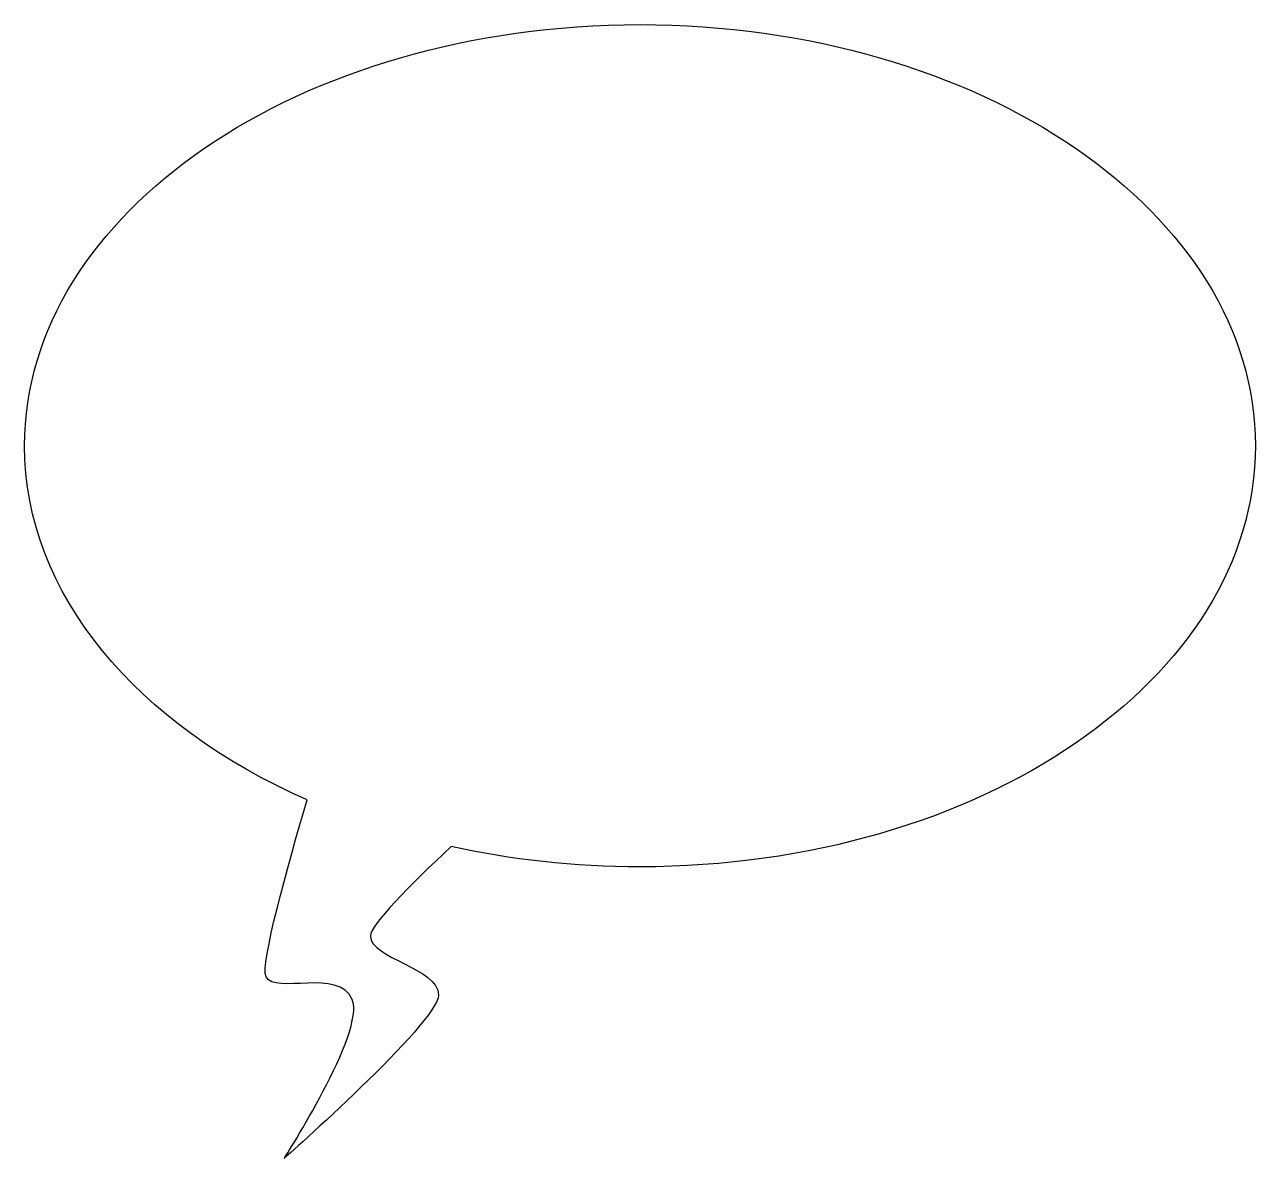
# Model space of a CAD drawing. Header units: centimetres. Extents: x -9.2 to 9.2, y -8.4 to 8.4.
import ezdxf

# ---------------------------------------------------------------- set-up
doc = ezdxf.new("R2010")
doc.units = ezdxf.units.CM
doc.header["$MEASUREMENT"] = 0
doc.layers.add('Camada 1', color=7, linetype='Continuous')

msp = doc.modelspace()

# ---------------------------------------------------------------- linework, layer by layer
at = {"layer": 'Camada 1'}
msp.add_open_spline([(0.00026, 8.43693), (-5.05883, 8.43693), (-9.16006, 5.63081), (-9.16006, 2.16953), (-9.16006, 2.16953), (-9.16006, -0.04255), (-7.48363, -1.98559), (-4.95408, -3.10102), (-4.95408, -3.10102), (-5.2439, -4.08183), (-5.65554, -5.55688), (-5.56659, -5.73532), (-5.56659, -5.73532), (-5.43126, -6.00551), (-4.48561, -5.60022), (-4.2832, -6.0728), (-4.2832, -6.0728), (-4.08082, -6.54561), (-5.29616, -8.43693), (-5.29616, -8.43693), (-5.29616, -8.43693), (-5.29616, -8.43693), (-2.99981, -6.41107), (-2.99981, -6.00552), (-2.99981, -6.00552), (-2.99981, -5.60023), (-4.01301, -5.46487), (-4.01301, -5.12742), (-4.01301, -5.12742), (-4.01301, -4.96584), (-3.42574, -4.37143), (-2.81273, -3.79535), (-2.81273, -3.79535), (-1.92646, -3.99109), (-0.98158, -4.0979), (0.00027, -4.0979), (0.00027, -4.0979), (5.05937, -4.0979), (9.16007, -1.29178), (9.16007, 2.1695), (9.16007, 2.1695), (9.16007, 5.63078), (5.05936, 8.43693), (0.00026, 8.43693)], degree=3, knots=[0, 0, 0, 0, 0.08333333, 0.08333333, 0.08333333, 0.08333333, 0.16666667, 0.16666667, 0.16666667, 0.16666667, 0.25, 0.25, 0.25, 0.25, 0.33333333, 0.33333333, 0.33333333, 0.33333333, 0.41666667, 0.41666667, 0.41666667, 0.41666667, 0.5, 0.5, 0.5, 0.5, 0.58333333, 0.58333333, 0.58333333, 0.58333333, 0.66666667, 0.66666667, 0.66666667, 0.66666667, 0.75, 0.75, 0.75, 0.75, 0.83333333, 0.83333333, 0.83333333, 0.83333333, 1, 1, 1, 1], dxfattribs=at)

doc.saveas('drawing.dxf')
